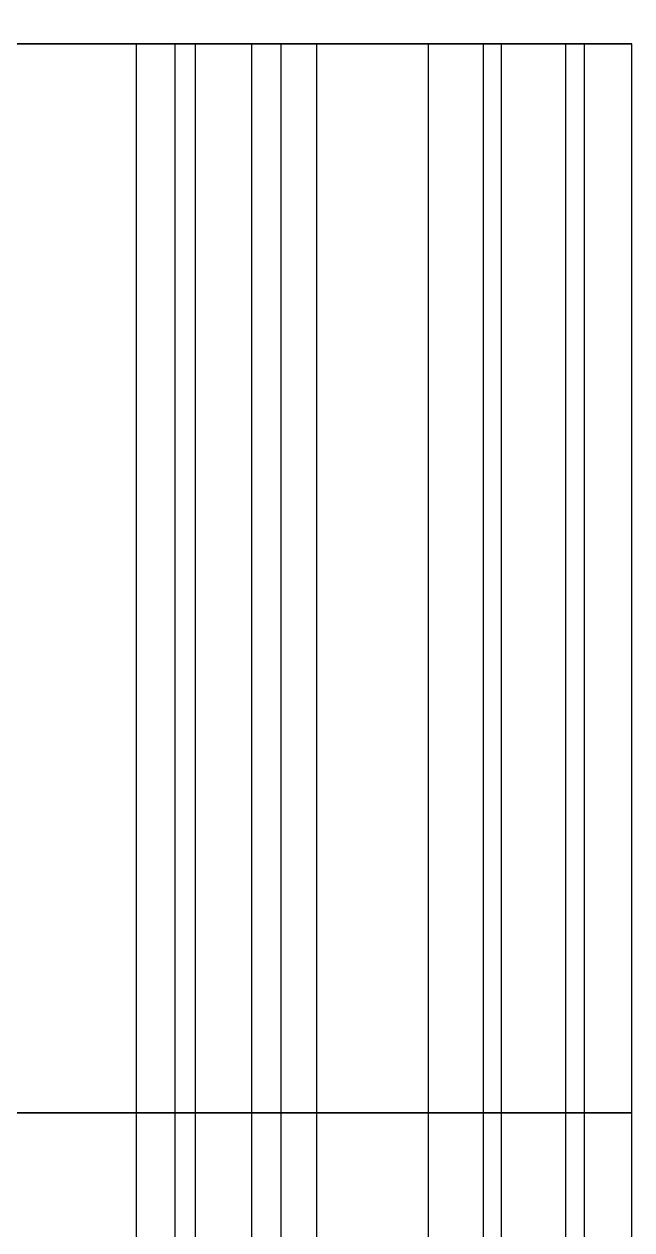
# Model space of a CAD drawing. Extents: x -60 to 60, y 140 to 264.
# Drawn here: x -52.228 to -50.523, y 197.172 to 200.555 of the extents above; entities that cross this region are included whole.
import ezdxf

# ---------------------------------------------------------------- set-up
doc = ezdxf.new("R2010")
doc.units = 0
doc.layers.add('Cut051011', color=7, linetype='CONTINUOUS')

msp = doc.modelspace()

# ---------------------------------------------------------------- linework, layer by layer
at = {"layer": 'Cut051011'}
for p, q in [((-51.9129, 197.5, 577.433), (-51.9129, 200.5, 577.433)), ((-51.9129, 197.5, 577.433), (-51.9129, 200.5, 577.433)), ((-51.9129, 197.5, 622.567), (-51.9129, 200.5, 622.567)), ((-51.9129, 197.5, 622.567), (-51.9129, 200.5, 622.567)), ((-51.8043, 197.5, 576.124), (-51.8043, 200.5, 576.124)), ((-51.8043, 197.5, 576.124), (-51.8043, 200.5, 576.124)), ((-51.8043, 197.5, 623.876), (-51.8043, 200.5, 623.876)), ((-51.8043, 197.5, 623.876), (-51.8043, 200.5, 623.876)), ((-51.7469, 197.5, 576.314), (-51.7469, 200.5, 576.314)), ((-51.7469, 197.5, 576.314), (-51.7469, 200.5, 576.314)), ((-51.7469, 197.5, 623.686), (-51.7469, 200.5, 623.686)), ((-51.7469, 197.5, 623.686), (-51.7469, 200.5, 623.686)), ((-51.5895, 197.5, 575.663), (-51.5895, 200.5, 575.663)), ((-51.5895, 197.5, 575.663), (-51.5895, 200.5, 575.663)), ((-51.5895, 197.5, 624.337), (-51.5895, 200.5, 624.337)), ((-51.5895, 197.5, 624.337), (-51.5895, 200.5, 624.337)), ((-51.507, 197.5, 576.522), (-51.507, 200.5, 576.522)), ((-51.507, 197.5, 576.522), (-51.507, 200.5, 576.522)), ((-51.507, 197.5, 623.478), (-51.507, 200.5, 623.478)), ((-51.507, 197.5, 623.478), (-51.507, 200.5, 623.478)), ((-51.4069, 197.5, 575.585), (-51.4069, 200.5, 575.585)), ((-51.4069, 197.5, 575.585), (-51.4069, 200.5, 575.585)), ((-51.4069, 197.5, 624.415), (-51.4069, 200.5, 624.415)), ((-51.4069, 197.5, 624.415), (-51.4069, 200.5, 624.415)), ((-51.0937, 197.5, 575.635), (-51.0937, 200.5, 575.635)), ((-51.0937, 197.5, 575.635), (-51.0937, 200.5, 575.635)), ((-51.0937, 197.5, 624.365), (-51.0937, 200.5, 624.365)), ((-51.0937, 197.5, 624.365), (-51.0937, 200.5, 624.365)), ((-50.9394, 197.5, 574.33), (-50.9394, 200.5, 574.33)), ((-50.9394, 197.5, 574.33), (-50.9394, 200.5, 574.33)), ((-50.9394, 197.5, 625.67), (-50.9394, 200.5, 625.67)), ((-50.9394, 197.5, 625.67), (-50.9394, 200.5, 625.67)), ((-50.8888, 197.5, 574.522), (-50.8888, 200.5, 574.522)), ((-50.8888, 197.5, 574.522), (-50.8888, 200.5, 574.522)), ((-50.8888, 197.5, 625.478), (-50.8888, 200.5, 625.478)), ((-50.8888, 197.5, 625.478), (-50.8888, 200.5, 625.478)), ((-50.7088, 197.5, 573.877), (-50.7088, 200.5, 573.877)), ((-50.7088, 197.5, 573.877), (-50.7088, 200.5, 573.877)), ((-50.7088, 197.5, 626.123), (-50.7088, 200.5, 626.123)), ((-50.7088, 197.5, 626.123), (-50.7088, 200.5, 626.123)), ((-50.6563, 197.5, 574.738), (-50.6563, 200.5, 574.738)), ((-50.6563, 197.5, 574.738), (-50.6563, 200.5, 574.738)), ((-50.6563, 197.5, 625.262), (-50.6563, 200.5, 625.262)), ((-50.6563, 197.5, 625.262), (-50.6563, 200.5, 625.262)), ((-50.5235, 197.5, 573.805), (-50.5235, 200.5, 573.805)), ((-50.5235, 197.5, 573.805), (-50.5235, 200.5, 573.805)), ((-50.5235, 197.5, 626.195), (-50.5235, 200.5, 626.195)), ((-50.5235, 197.5, 626.195), (-50.5235, 200.5, 626.195)), ((-51.9129, 194.5, 577.433), (-51.9129, 197.5, 577.433)), ((-51.9129, 194.5, 577.433), (-51.9129, 197.5, 577.433)), ((-51.9129, 194.5, 622.567), (-51.9129, 197.5, 622.567)), ((-51.9129, 194.5, 622.567), (-51.9129, 197.5, 622.567)), ((-51.8043, 194.5, 576.124), (-51.8043, 197.5, 576.124)), ((-51.8043, 194.5, 576.124), (-51.8043, 197.5, 576.124)), ((-51.8043, 194.5, 623.876), (-51.8043, 197.5, 623.876)), ((-51.8043, 194.5, 623.876), (-51.8043, 197.5, 623.876)), ((-51.7469, 194.5, 576.314), (-51.7469, 197.5, 576.314)), ((-51.7469, 194.5, 576.314), (-51.7469, 197.5, 576.314)), ((-51.7469, 194.5, 623.686), (-51.7469, 197.5, 623.686)), ((-51.7469, 194.5, 623.686), (-51.7469, 197.5, 623.686)), ((-51.5895, 194.5, 575.663), (-51.5895, 197.5, 575.663)), ((-51.5895, 194.5, 575.663), (-51.5895, 197.5, 575.663)), ((-51.5895, 194.5, 624.337), (-51.5895, 197.5, 624.337)), ((-51.5895, 194.5, 624.337), (-51.5895, 197.5, 624.337)), ((-51.507, 194.5, 576.522), (-51.507, 197.5, 576.522)), ((-51.507, 194.5, 576.522), (-51.507, 197.5, 576.522)), ((-51.507, 194.5, 623.478), (-51.507, 197.5, 623.478)), ((-51.507, 194.5, 623.478), (-51.507, 197.5, 623.478)), ((-51.4069, 194.5, 575.585), (-51.4069, 197.5, 575.585)), ((-51.4069, 194.5, 575.585), (-51.4069, 197.5, 575.585)), ((-51.4069, 194.5, 624.415), (-51.4069, 197.5, 624.415)), ((-51.4069, 194.5, 624.415), (-51.4069, 197.5, 624.415)), ((-51.0937, 194.5, 575.635), (-51.0937, 197.5, 575.635)), ((-51.0937, 194.5, 575.635), (-51.0937, 197.5, 575.635)), ((-51.0937, 194.5, 624.365), (-51.0937, 197.5, 624.365)), ((-51.0937, 194.5, 624.365), (-51.0937, 197.5, 624.365)), ((-50.9394, 194.5, 574.33), (-50.9394, 197.5, 574.33)), ((-50.9394, 194.5, 574.33), (-50.9394, 197.5, 574.33)), ((-50.9394, 194.5, 625.67), (-50.9394, 197.5, 625.67)), ((-50.9394, 194.5, 625.67), (-50.9394, 197.5, 625.67)), ((-50.8888, 194.5, 574.522), (-50.8888, 197.5, 574.522)), ((-50.8888, 194.5, 574.522), (-50.8888, 197.5, 574.522)), ((-50.8888, 194.5, 625.478), (-50.8888, 197.5, 625.478)), ((-50.8888, 194.5, 625.478), (-50.8888, 197.5, 625.478)), ((-50.7088, 194.5, 573.877), (-50.7088, 197.5, 573.877)), ((-50.7088, 194.5, 573.877), (-50.7088, 197.5, 573.877)), ((-50.7088, 194.5, 626.123), (-50.7088, 197.5, 626.123)), ((-50.7088, 194.5, 626.123), (-50.7088, 197.5, 626.123)), ((-50.6563, 194.5, 574.738), (-50.6563, 197.5, 574.738)), ((-50.6563, 194.5, 574.738), (-50.6563, 197.5, 574.738)), ((-50.6563, 194.5, 625.262), (-50.6563, 197.5, 625.262)), ((-50.6563, 194.5, 625.262), (-50.6563, 197.5, 625.262)), ((-50.5235, 194.5, 573.805), (-50.5235, 197.5, 573.805)), ((-50.5235, 194.5, 573.805), (-50.5235, 197.5, 573.805)), ((-50.5235, 194.5, 626.195), (-50.5235, 197.5, 626.195)), ((-50.5235, 194.5, 626.195), (-50.5235, 197.5, 626.195))]:
    msp.add_line(p, q, dxfattribs=at)
for centre in [(0, 203.5), (0, 203.5), (0, 200.5), (0, 200.5)]:
    msp.add_circle(centre, 60, dxfattribs=at)
for points, degree, knots in [([(-52.295, 200.5, 578.333), (-52.2395, 200.5, 578.395), (-52.1892, 200.5, 578.48), (-52.166, 200.5, 578.583), (-52.1422, 200.5, 578.685), (-52.1488, 200.5, 578.805), (-52.1928, 200.5, 578.913), (-52.2358, 200.5, 579.021), (-52.3145, 200.5, 579.112), (-52.4028, 200.5, 579.169), (-52.4912, 200.5, 579.227), (-52.5862, 200.5, 579.253), (-52.6688, 200.5, 579.258)], 3, [0, 0, 0, 0, 0.558599, 0.558599, 0.558599, 1.1172, 1.1172, 1.1172, 1.6758, 1.6758, 1.6758, 2.2344, 2.2344, 2.2344, 2.2344]), ([(-52.6688, 200.5, 620.742), (-52.5862, 200.5, 620.747), (-52.4912, 200.5, 620.773), (-52.4028, 200.5, 620.831), (-52.3145, 200.5, 620.888), (-52.2358, 200.5, 620.979), (-52.1928, 200.5, 621.087), (-52.1488, 200.5, 621.195), (-52.1422, 200.5, 621.315), (-52.166, 200.5, 621.417), (-52.1892, 200.5, 621.52), (-52.2395, 200.5, 621.605), (-52.295, 200.5, 621.667)], 3, [0, 0, 0, 0, 0.558599, 0.558599, 0.558599, 1.1172, 1.1172, 1.1172, 1.6758, 1.6758, 1.6758, 2.2344, 2.2344, 2.2344, 2.2344]), ([(-52.295, 200.5, 578.333), (-52.2395, 200.5, 578.395), (-52.1892, 200.5, 578.48), (-52.166, 200.5, 578.583), (-52.1422, 200.5, 578.685), (-52.1488, 200.5, 578.805), (-52.1928, 200.5, 578.913), (-52.2358, 200.5, 579.021), (-52.3145, 200.5, 579.112), (-52.4028, 200.5, 579.169), (-52.4912, 200.5, 579.227), (-52.5862, 200.5, 579.253), (-52.6688, 200.5, 579.258)], 3, [0, 0, 0, 0, 0.558599, 0.558599, 0.558599, 1.1172, 1.1172, 1.1172, 1.6758, 1.6758, 1.6758, 2.2344, 2.2344, 2.2344, 2.2344]), ([(-52.6688, 200.5, 620.742), (-52.5862, 200.5, 620.747), (-52.4912, 200.5, 620.773), (-52.4028, 200.5, 620.831), (-52.3145, 200.5, 620.888), (-52.2358, 200.5, 620.979), (-52.1928, 200.5, 621.087), (-52.1488, 200.5, 621.195), (-52.1422, 200.5, 621.315), (-52.166, 200.5, 621.417), (-52.1892, 200.5, 621.52), (-52.2395, 200.5, 621.605), (-52.295, 200.5, 621.667)], 3, [0, 0, 0, 0, 0.558599, 0.558599, 0.558599, 1.1172, 1.1172, 1.1172, 1.6758, 1.6758, 1.6758, 2.2344, 2.2344, 2.2344, 2.2344]), ([(-51.507, 200.5, 576.522), (-51.4537, 200.5, 576.585), (-51.4064, 200.5, 576.671), (-51.3868, 200.5, 576.775), (-51.3666, 200.5, 576.878), (-51.3774, 200.5, 576.998), (-51.4251, 200.5, 577.104), (-51.4718, 200.5, 577.21), (-51.5537, 200.5, 577.299), (-51.6439, 200.5, 577.353), (-51.7342, 200.5, 577.408), (-51.8301, 200.5, 577.43), (-51.9129, 200.5, 577.433)], 3, [0, 0, 0, 0, 0.558599, 0.558599, 0.558599, 1.1172, 1.1172, 1.1172, 1.6758, 1.6758, 1.6758, 2.2344, 2.2344, 2.2344, 2.2344]), ([(-51.9129, 200.5, 622.567), (-51.8301, 200.5, 622.57), (-51.7342, 200.5, 622.592), (-51.6439, 200.5, 622.647), (-51.5537, 200.5, 622.701), (-51.4718, 200.5, 622.79), (-51.4251, 200.5, 622.896), (-51.3774, 200.5, 623.002), (-51.3666, 200.5, 623.122), (-51.3868, 200.5, 623.225), (-51.4064, 200.5, 623.329), (-51.4537, 200.5, 623.415), (-51.507, 200.5, 623.478)], 3, [0, 0, 0, 0, 0.558599, 0.558599, 0.558599, 1.1172, 1.1172, 1.1172, 1.6758, 1.6758, 1.6758, 2.2344, 2.2344, 2.2344, 2.2344]), ([(-51.507, 200.5, 576.522), (-51.4537, 200.5, 576.585), (-51.4064, 200.5, 576.671), (-51.3868, 200.5, 576.775), (-51.3666, 200.5, 576.878), (-51.3774, 200.5, 576.998), (-51.4251, 200.5, 577.104), (-51.4718, 200.5, 577.21), (-51.5537, 200.5, 577.299), (-51.6439, 200.5, 577.353), (-51.7342, 200.5, 577.408), (-51.8301, 200.5, 577.43), (-51.9129, 200.5, 577.433)], 3, [0, 0, 0, 0, 0.558599, 0.558599, 0.558599, 1.1172, 1.1172, 1.1172, 1.6758, 1.6758, 1.6758, 2.2344, 2.2344, 2.2344, 2.2344]), ([(-51.9129, 200.5, 622.567), (-51.8301, 200.5, 622.57), (-51.7342, 200.5, 622.592), (-51.6439, 200.5, 622.647), (-51.5537, 200.5, 622.701), (-51.4718, 200.5, 622.79), (-51.4251, 200.5, 622.896), (-51.3774, 200.5, 623.002), (-51.3666, 200.5, 623.122), (-51.3868, 200.5, 623.225), (-51.4064, 200.5, 623.329), (-51.4537, 200.5, 623.415), (-51.507, 200.5, 623.478)], 3, [0, 0, 0, 0, 0.558599, 0.558599, 0.558599, 1.1172, 1.1172, 1.1172, 1.6758, 1.6758, 1.6758, 2.2344, 2.2344, 2.2344, 2.2344]), ([(-51.8043, 200.5, 576.124), (-51.827, 200.5, 576.172), (-51.8117, 200.5, 576.23), (-51.7924, 200.5, 576.286), (-51.7469, 200.5, 576.314)], 2, [0, 0, 0, 0.724386, 0.724386, 1.44877, 1.44877, 1.44877]), ([(-51.7469, 200.5, 623.686), (-51.7924, 200.5, 623.714), (-51.8117, 200.5, 623.77), (-51.827, 200.5, 623.828), (-51.8043, 200.5, 623.876)], 2, [0, 0, 0, 0.724386, 0.724386, 1.44877, 1.44877, 1.44877]), ([(-51.8043, 200.5, 576.124), (-51.827, 200.5, 576.172), (-51.8117, 200.5, 576.23), (-51.7924, 200.5, 576.286), (-51.7469, 200.5, 576.314)], 2, [0, 0, 0, 0.724386, 0.724386, 1.44877, 1.44877, 1.44877]), ([(-51.7469, 200.5, 623.686), (-51.7924, 200.5, 623.714), (-51.8117, 200.5, 623.77), (-51.827, 200.5, 623.828), (-51.8043, 200.5, 623.876)], 2, [0, 0, 0, 0.724386, 0.724386, 1.44877, 1.44877, 1.44877]), ([(-51.4069, 200.5, 575.585), (-51.4572, 200.5, 575.567), (-51.5131, 200.5, 575.589), (-51.5673, 200.5, 575.615), (-51.5895, 200.5, 575.663)], 2, [0, 0, 0, 0.724386, 0.724386, 1.44877, 1.44877, 1.44877]), ([(-51.5895, 200.5, 624.337), (-51.5673, 200.5, 624.385), (-51.5131, 200.5, 624.411), (-51.4572, 200.5, 624.433), (-51.4069, 200.5, 624.415)], 2, [0, 0, 0, 0.724386, 0.724386, 1.44877, 1.44877, 1.44877]), ([(-51.4069, 200.5, 575.585), (-51.4572, 200.5, 575.567), (-51.5131, 200.5, 575.589), (-51.5673, 200.5, 575.615), (-51.5895, 200.5, 575.663)], 2, [0, 0, 0, 0.724386, 0.724386, 1.44877, 1.44877, 1.44877]), ([(-51.5895, 200.5, 624.337), (-51.5673, 200.5, 624.385), (-51.5131, 200.5, 624.411), (-51.4572, 200.5, 624.433), (-51.4069, 200.5, 624.415)], 2, [0, 0, 0, 0.724386, 0.724386, 1.44877, 1.44877, 1.44877]), ([(-50.6563, 200.5, 574.738), (-50.6052, 200.5, 574.803), (-50.5609, 200.5, 574.891), (-50.5449, 200.5, 574.996), (-50.5284, 200.5, 575.1), (-50.5433, 200.5, 575.219), (-50.5947, 200.5, 575.323), (-50.6451, 200.5, 575.428), (-50.73, 200.5, 575.513), (-50.822, 200.5, 575.564), (-50.9143, 200.5, 575.616), (-51.0109, 200.5, 575.635), (-51.0937, 200.5, 575.635)], 3, [0, 0, 0, 0, 0.558599, 0.558599, 0.558599, 1.1172, 1.1172, 1.1172, 1.6758, 1.6758, 1.6758, 2.2344, 2.2344, 2.2344, 2.2344]), ([(-51.0937, 200.5, 624.365), (-51.0109, 200.5, 624.365), (-50.9143, 200.5, 624.384), (-50.822, 200.5, 624.436), (-50.73, 200.5, 624.487), (-50.6451, 200.5, 624.572), (-50.5947, 200.5, 624.677), (-50.5433, 200.5, 624.781), (-50.5284, 200.5, 624.9), (-50.5449, 200.5, 625.004), (-50.5609, 200.5, 625.109), (-50.6052, 200.5, 625.197), (-50.6563, 200.5, 625.262)], 3, [0, 0, 0, 0, 0.558599, 0.558599, 0.558599, 1.1172, 1.1172, 1.1172, 1.6758, 1.6758, 1.6758, 2.2344, 2.2344, 2.2344, 2.2344]), ([(-50.6563, 200.5, 574.738), (-50.6052, 200.5, 574.803), (-50.5609, 200.5, 574.891), (-50.5449, 200.5, 574.996), (-50.5284, 200.5, 575.1), (-50.5433, 200.5, 575.219), (-50.5947, 200.5, 575.323), (-50.6451, 200.5, 575.428), (-50.73, 200.5, 575.513), (-50.822, 200.5, 575.564), (-50.9143, 200.5, 575.616), (-51.0109, 200.5, 575.635), (-51.0937, 200.5, 575.635)], 3, [0, 0, 0, 0, 0.558599, 0.558599, 0.558599, 1.1172, 1.1172, 1.1172, 1.6758, 1.6758, 1.6758, 2.2344, 2.2344, 2.2344, 2.2344]), ([(-51.0937, 200.5, 624.365), (-51.0109, 200.5, 624.365), (-50.9143, 200.5, 624.384), (-50.822, 200.5, 624.436), (-50.73, 200.5, 624.487), (-50.6451, 200.5, 624.572), (-50.5947, 200.5, 624.677), (-50.5433, 200.5, 624.781), (-50.5284, 200.5, 624.9), (-50.5449, 200.5, 625.004), (-50.5609, 200.5, 625.109), (-50.6052, 200.5, 625.197), (-50.6563, 200.5, 625.262)], 3, [0, 0, 0, 0, 0.558599, 0.558599, 0.558599, 1.1172, 1.1172, 1.1172, 1.6758, 1.6758, 1.6758, 2.2344, 2.2344, 2.2344, 2.2344]), ([(-50.9394, 200.5, 574.33), (-50.9639, 200.5, 574.377), (-50.9505, 200.5, 574.436), (-50.9333, 200.5, 574.493), (-50.8888, 200.5, 574.522)], 2, [0, 0, 0, 0.724386, 0.724386, 1.44877, 1.44877, 1.44877]), ([(-50.8888, 200.5, 625.478), (-50.9333, 200.5, 625.507), (-50.9505, 200.5, 625.564), (-50.9639, 200.5, 625.623), (-50.9394, 200.5, 625.67)], 2, [0, 0, 0, 0.724386, 0.724386, 1.44877, 1.44877, 1.44877]), ([(-50.9394, 200.5, 574.33), (-50.9639, 200.5, 574.377), (-50.9505, 200.5, 574.436), (-50.9333, 200.5, 574.493), (-50.8888, 200.5, 574.522)], 2, [0, 0, 0, 0.724386, 0.724386, 1.44877, 1.44877, 1.44877]), ([(-50.8888, 200.5, 625.478), (-50.9333, 200.5, 625.507), (-50.9505, 200.5, 625.564), (-50.9639, 200.5, 625.623), (-50.9394, 200.5, 625.67)], 2, [0, 0, 0, 0.724386, 0.724386, 1.44877, 1.44877, 1.44877]), ([(-50.5235, 200.5, 573.805), (-50.5731, 200.5, 573.787), (-50.6297, 200.5, 573.806), (-50.6849, 200.5, 573.83), (-50.7088, 200.5, 573.877)], 2, [0, 0, 0, 0.724386, 0.724386, 1.44877, 1.44877, 1.44877]), ([(-50.7088, 200.5, 626.123), (-50.6849, 200.5, 626.17), (-50.6297, 200.5, 626.194), (-50.5731, 200.5, 626.213), (-50.5235, 200.5, 626.195)], 2, [0, 0, 0, 0.724386, 0.724386, 1.44877, 1.44877, 1.44877]), ([(-50.5235, 200.5, 573.805), (-50.5731, 200.5, 573.787), (-50.6297, 200.5, 573.806), (-50.6849, 200.5, 573.83), (-50.7088, 200.5, 573.877)], 2, [0, 0, 0, 0.724386, 0.724386, 1.44877, 1.44877, 1.44877]), ([(-50.7088, 200.5, 626.123), (-50.6849, 200.5, 626.17), (-50.6297, 200.5, 626.194), (-50.5731, 200.5, 626.213), (-50.5235, 200.5, 626.195)], 2, [0, 0, 0, 0.724386, 0.724386, 1.44877, 1.44877, 1.44877]), ([(-52.295, 197.5, 578.333), (-52.2395, 197.5, 578.395), (-52.1892, 197.5, 578.48), (-52.166, 197.5, 578.583), (-52.1422, 197.5, 578.685), (-52.1488, 197.5, 578.805), (-52.1928, 197.5, 578.913), (-52.2358, 197.5, 579.021), (-52.3145, 197.5, 579.112), (-52.4028, 197.5, 579.169), (-52.4912, 197.5, 579.227), (-52.5862, 197.5, 579.253), (-52.6688, 197.5, 579.258)], 3, [0, 0, 0, 0, 0.558599, 0.558599, 0.558599, 1.1172, 1.1172, 1.1172, 1.6758, 1.6758, 1.6758, 2.2344, 2.2344, 2.2344, 2.2344]), ([(-52.6688, 197.5, 620.742), (-52.5862, 197.5, 620.747), (-52.4912, 197.5, 620.773), (-52.4028, 197.5, 620.831), (-52.3145, 197.5, 620.888), (-52.2358, 197.5, 620.979), (-52.1928, 197.5, 621.087), (-52.1488, 197.5, 621.195), (-52.1422, 197.5, 621.315), (-52.166, 197.5, 621.417), (-52.1892, 197.5, 621.52), (-52.2395, 197.5, 621.605), (-52.295, 197.5, 621.667)], 3, [0, 0, 0, 0, 0.558599, 0.558599, 0.558599, 1.1172, 1.1172, 1.1172, 1.6758, 1.6758, 1.6758, 2.2344, 2.2344, 2.2344, 2.2344]), ([(-52.295, 197.5, 578.333), (-52.2395, 197.5, 578.395), (-52.1892, 197.5, 578.48), (-52.166, 197.5, 578.583), (-52.1422, 197.5, 578.685), (-52.1488, 197.5, 578.805), (-52.1928, 197.5, 578.913), (-52.2358, 197.5, 579.021), (-52.3145, 197.5, 579.112), (-52.4028, 197.5, 579.169), (-52.4912, 197.5, 579.227), (-52.5862, 197.5, 579.253), (-52.6688, 197.5, 579.258)], 3, [0, 0, 0, 0, 0.558599, 0.558599, 0.558599, 1.1172, 1.1172, 1.1172, 1.6758, 1.6758, 1.6758, 2.2344, 2.2344, 2.2344, 2.2344]), ([(-52.6688, 197.5, 620.742), (-52.5862, 197.5, 620.747), (-52.4912, 197.5, 620.773), (-52.4028, 197.5, 620.831), (-52.3145, 197.5, 620.888), (-52.2358, 197.5, 620.979), (-52.1928, 197.5, 621.087), (-52.1488, 197.5, 621.195), (-52.1422, 197.5, 621.315), (-52.166, 197.5, 621.417), (-52.1892, 197.5, 621.52), (-52.2395, 197.5, 621.605), (-52.295, 197.5, 621.667)], 3, [0, 0, 0, 0, 0.558599, 0.558599, 0.558599, 1.1172, 1.1172, 1.1172, 1.6758, 1.6758, 1.6758, 2.2344, 2.2344, 2.2344, 2.2344]), ([(-52.295, 197.5, 578.333), (-52.2395, 197.5, 578.395), (-52.1892, 197.5, 578.48), (-52.166, 197.5, 578.583), (-52.1422, 197.5, 578.685), (-52.1488, 197.5, 578.805), (-52.1928, 197.5, 578.913), (-52.2358, 197.5, 579.021), (-52.3145, 197.5, 579.112), (-52.4028, 197.5, 579.169), (-52.4912, 197.5, 579.227), (-52.5862, 197.5, 579.253), (-52.6688, 197.5, 579.258)], 3, [0, 0, 0, 0, 0.558599, 0.558599, 0.558599, 1.1172, 1.1172, 1.1172, 1.6758, 1.6758, 1.6758, 2.2344, 2.2344, 2.2344, 2.2344]), ([(-52.6688, 197.5, 620.742), (-52.5862, 197.5, 620.747), (-52.4912, 197.5, 620.773), (-52.4028, 197.5, 620.831), (-52.3145, 197.5, 620.888), (-52.2358, 197.5, 620.979), (-52.1928, 197.5, 621.087), (-52.1488, 197.5, 621.195), (-52.1422, 197.5, 621.315), (-52.166, 197.5, 621.417), (-52.1892, 197.5, 621.52), (-52.2395, 197.5, 621.605), (-52.295, 197.5, 621.667)], 3, [0, 0, 0, 0, 0.558599, 0.558599, 0.558599, 1.1172, 1.1172, 1.1172, 1.6758, 1.6758, 1.6758, 2.2344, 2.2344, 2.2344, 2.2344]), ([(-52.295, 197.5, 578.333), (-52.2395, 197.5, 578.395), (-52.1892, 197.5, 578.48), (-52.166, 197.5, 578.583), (-52.1422, 197.5, 578.685), (-52.1488, 197.5, 578.805), (-52.1928, 197.5, 578.913), (-52.2358, 197.5, 579.021), (-52.3145, 197.5, 579.112), (-52.4028, 197.5, 579.169), (-52.4912, 197.5, 579.227), (-52.5862, 197.5, 579.253), (-52.6688, 197.5, 579.258)], 3, [0, 0, 0, 0, 0.558599, 0.558599, 0.558599, 1.1172, 1.1172, 1.1172, 1.6758, 1.6758, 1.6758, 2.2344, 2.2344, 2.2344, 2.2344]), ([(-52.6688, 197.5, 620.742), (-52.5862, 197.5, 620.747), (-52.4912, 197.5, 620.773), (-52.4028, 197.5, 620.831), (-52.3145, 197.5, 620.888), (-52.2358, 197.5, 620.979), (-52.1928, 197.5, 621.087), (-52.1488, 197.5, 621.195), (-52.1422, 197.5, 621.315), (-52.166, 197.5, 621.417), (-52.1892, 197.5, 621.52), (-52.2395, 197.5, 621.605), (-52.295, 197.5, 621.667)], 3, [0, 0, 0, 0, 0.558599, 0.558599, 0.558599, 1.1172, 1.1172, 1.1172, 1.6758, 1.6758, 1.6758, 2.2344, 2.2344, 2.2344, 2.2344]), ([(-51.507, 197.5, 576.522), (-51.4537, 197.5, 576.585), (-51.4064, 197.5, 576.671), (-51.3868, 197.5, 576.775), (-51.3666, 197.5, 576.878), (-51.3774, 197.5, 576.998), (-51.4251, 197.5, 577.104), (-51.4718, 197.5, 577.21), (-51.5537, 197.5, 577.299), (-51.6439, 197.5, 577.353), (-51.7342, 197.5, 577.408), (-51.8301, 197.5, 577.43), (-51.9129, 197.5, 577.433)], 3, [0, 0, 0, 0, 0.558599, 0.558599, 0.558599, 1.1172, 1.1172, 1.1172, 1.6758, 1.6758, 1.6758, 2.2344, 2.2344, 2.2344, 2.2344]), ([(-51.9129, 197.5, 622.567), (-51.8301, 197.5, 622.57), (-51.7342, 197.5, 622.592), (-51.6439, 197.5, 622.647), (-51.5537, 197.5, 622.701), (-51.4718, 197.5, 622.79), (-51.4251, 197.5, 622.896), (-51.3774, 197.5, 623.002), (-51.3666, 197.5, 623.122), (-51.3868, 197.5, 623.225), (-51.4064, 197.5, 623.329), (-51.4537, 197.5, 623.415), (-51.507, 197.5, 623.478)], 3, [0, 0, 0, 0, 0.558599, 0.558599, 0.558599, 1.1172, 1.1172, 1.1172, 1.6758, 1.6758, 1.6758, 2.2344, 2.2344, 2.2344, 2.2344]), ([(-51.507, 197.5, 576.522), (-51.4537, 197.5, 576.585), (-51.4064, 197.5, 576.671), (-51.3868, 197.5, 576.775), (-51.3666, 197.5, 576.878), (-51.3774, 197.5, 576.998), (-51.4251, 197.5, 577.104), (-51.4718, 197.5, 577.21), (-51.5537, 197.5, 577.299), (-51.6439, 197.5, 577.353), (-51.7342, 197.5, 577.408), (-51.8301, 197.5, 577.43), (-51.9129, 197.5, 577.433)], 3, [0, 0, 0, 0, 0.558599, 0.558599, 0.558599, 1.1172, 1.1172, 1.1172, 1.6758, 1.6758, 1.6758, 2.2344, 2.2344, 2.2344, 2.2344]), ([(-51.9129, 197.5, 622.567), (-51.8301, 197.5, 622.57), (-51.7342, 197.5, 622.592), (-51.6439, 197.5, 622.647), (-51.5537, 197.5, 622.701), (-51.4718, 197.5, 622.79), (-51.4251, 197.5, 622.896), (-51.3774, 197.5, 623.002), (-51.3666, 197.5, 623.122), (-51.3868, 197.5, 623.225), (-51.4064, 197.5, 623.329), (-51.4537, 197.5, 623.415), (-51.507, 197.5, 623.478)], 3, [0, 0, 0, 0, 0.558599, 0.558599, 0.558599, 1.1172, 1.1172, 1.1172, 1.6758, 1.6758, 1.6758, 2.2344, 2.2344, 2.2344, 2.2344]), ([(-51.507, 197.5, 576.522), (-51.4537, 197.5, 576.585), (-51.4064, 197.5, 576.671), (-51.3868, 197.5, 576.775), (-51.3666, 197.5, 576.878), (-51.3774, 197.5, 576.998), (-51.4251, 197.5, 577.104), (-51.4718, 197.5, 577.21), (-51.5537, 197.5, 577.299), (-51.6439, 197.5, 577.353), (-51.7342, 197.5, 577.408), (-51.8301, 197.5, 577.43), (-51.9129, 197.5, 577.433)], 3, [0, 0, 0, 0, 0.558599, 0.558599, 0.558599, 1.1172, 1.1172, 1.1172, 1.6758, 1.6758, 1.6758, 2.2344, 2.2344, 2.2344, 2.2344]), ([(-51.9129, 197.5, 622.567), (-51.8301, 197.5, 622.57), (-51.7342, 197.5, 622.592), (-51.6439, 197.5, 622.647), (-51.5537, 197.5, 622.701), (-51.4718, 197.5, 622.79), (-51.4251, 197.5, 622.896), (-51.3774, 197.5, 623.002), (-51.3666, 197.5, 623.122), (-51.3868, 197.5, 623.225), (-51.4064, 197.5, 623.329), (-51.4537, 197.5, 623.415), (-51.507, 197.5, 623.478)], 3, [0, 0, 0, 0, 0.558599, 0.558599, 0.558599, 1.1172, 1.1172, 1.1172, 1.6758, 1.6758, 1.6758, 2.2344, 2.2344, 2.2344, 2.2344]), ([(-51.507, 197.5, 576.522), (-51.4537, 197.5, 576.585), (-51.4064, 197.5, 576.671), (-51.3868, 197.5, 576.775), (-51.3666, 197.5, 576.878), (-51.3774, 197.5, 576.998), (-51.4251, 197.5, 577.104), (-51.4718, 197.5, 577.21), (-51.5537, 197.5, 577.299), (-51.6439, 197.5, 577.353), (-51.7342, 197.5, 577.408), (-51.8301, 197.5, 577.43), (-51.9129, 197.5, 577.433)], 3, [0, 0, 0, 0, 0.558599, 0.558599, 0.558599, 1.1172, 1.1172, 1.1172, 1.6758, 1.6758, 1.6758, 2.2344, 2.2344, 2.2344, 2.2344]), ([(-51.9129, 197.5, 622.567), (-51.8301, 197.5, 622.57), (-51.7342, 197.5, 622.592), (-51.6439, 197.5, 622.647), (-51.5537, 197.5, 622.701), (-51.4718, 197.5, 622.79), (-51.4251, 197.5, 622.896), (-51.3774, 197.5, 623.002), (-51.3666, 197.5, 623.122), (-51.3868, 197.5, 623.225), (-51.4064, 197.5, 623.329), (-51.4537, 197.5, 623.415), (-51.507, 197.5, 623.478)], 3, [0, 0, 0, 0, 0.558599, 0.558599, 0.558599, 1.1172, 1.1172, 1.1172, 1.6758, 1.6758, 1.6758, 2.2344, 2.2344, 2.2344, 2.2344]), ([(-51.8043, 197.5, 576.124), (-51.827, 197.5, 576.172), (-51.8117, 197.5, 576.23), (-51.7924, 197.5, 576.286), (-51.7469, 197.5, 576.314)], 2, [0, 0, 0, 0.724386, 0.724386, 1.44877, 1.44877, 1.44877]), ([(-51.7469, 197.5, 623.686), (-51.7924, 197.5, 623.714), (-51.8117, 197.5, 623.77), (-51.827, 197.5, 623.828), (-51.8043, 197.5, 623.876)], 2, [0, 0, 0, 0.724386, 0.724386, 1.44877, 1.44877, 1.44877]), ([(-51.8043, 197.5, 576.124), (-51.827, 197.5, 576.172), (-51.8117, 197.5, 576.23), (-51.7924, 197.5, 576.286), (-51.7469, 197.5, 576.314)], 2, [0, 0, 0, 0.724386, 0.724386, 1.44877, 1.44877, 1.44877]), ([(-51.7469, 197.5, 623.686), (-51.7924, 197.5, 623.714), (-51.8117, 197.5, 623.77), (-51.827, 197.5, 623.828), (-51.8043, 197.5, 623.876)], 2, [0, 0, 0, 0.724386, 0.724386, 1.44877, 1.44877, 1.44877]), ([(-51.8043, 197.5, 576.124), (-51.827, 197.5, 576.172), (-51.8117, 197.5, 576.23), (-51.7924, 197.5, 576.286), (-51.7469, 197.5, 576.314)], 2, [0, 0, 0, 0.724386, 0.724386, 1.44877, 1.44877, 1.44877]), ([(-51.7469, 197.5, 623.686), (-51.7924, 197.5, 623.714), (-51.8117, 197.5, 623.77), (-51.827, 197.5, 623.828), (-51.8043, 197.5, 623.876)], 2, [0, 0, 0, 0.724386, 0.724386, 1.44877, 1.44877, 1.44877]), ([(-51.8043, 197.5, 576.124), (-51.827, 197.5, 576.172), (-51.8117, 197.5, 576.23), (-51.7924, 197.5, 576.286), (-51.7469, 197.5, 576.314)], 2, [0, 0, 0, 0.724386, 0.724386, 1.44877, 1.44877, 1.44877]), ([(-51.7469, 197.5, 623.686), (-51.7924, 197.5, 623.714), (-51.8117, 197.5, 623.77), (-51.827, 197.5, 623.828), (-51.8043, 197.5, 623.876)], 2, [0, 0, 0, 0.724386, 0.724386, 1.44877, 1.44877, 1.44877]), ([(-51.4069, 197.5, 575.585), (-51.4572, 197.5, 575.567), (-51.5131, 197.5, 575.589), (-51.5673, 197.5, 575.615), (-51.5895, 197.5, 575.663)], 2, [0, 0, 0, 0.724386, 0.724386, 1.44877, 1.44877, 1.44877]), ([(-51.5895, 197.5, 624.337), (-51.5673, 197.5, 624.385), (-51.5131, 197.5, 624.411), (-51.4572, 197.5, 624.433), (-51.4069, 197.5, 624.415)], 2, [0, 0, 0, 0.724386, 0.724386, 1.44877, 1.44877, 1.44877]), ([(-51.4069, 197.5, 575.585), (-51.4572, 197.5, 575.567), (-51.5131, 197.5, 575.589), (-51.5673, 197.5, 575.615), (-51.5895, 197.5, 575.663)], 2, [0, 0, 0, 0.724386, 0.724386, 1.44877, 1.44877, 1.44877]), ([(-51.5895, 197.5, 624.337), (-51.5673, 197.5, 624.385), (-51.5131, 197.5, 624.411), (-51.4572, 197.5, 624.433), (-51.4069, 197.5, 624.415)], 2, [0, 0, 0, 0.724386, 0.724386, 1.44877, 1.44877, 1.44877]), ([(-51.4069, 197.5, 575.585), (-51.4572, 197.5, 575.567), (-51.5131, 197.5, 575.589), (-51.5673, 197.5, 575.615), (-51.5895, 197.5, 575.663)], 2, [0, 0, 0, 0.724386, 0.724386, 1.44877, 1.44877, 1.44877]), ([(-51.5895, 197.5, 624.337), (-51.5673, 197.5, 624.385), (-51.5131, 197.5, 624.411), (-51.4572, 197.5, 624.433), (-51.4069, 197.5, 624.415)], 2, [0, 0, 0, 0.724386, 0.724386, 1.44877, 1.44877, 1.44877]), ([(-51.4069, 197.5, 575.585), (-51.4572, 197.5, 575.567), (-51.5131, 197.5, 575.589), (-51.5673, 197.5, 575.615), (-51.5895, 197.5, 575.663)], 2, [0, 0, 0, 0.724386, 0.724386, 1.44877, 1.44877, 1.44877]), ([(-51.5895, 197.5, 624.337), (-51.5673, 197.5, 624.385), (-51.5131, 197.5, 624.411), (-51.4572, 197.5, 624.433), (-51.4069, 197.5, 624.415)], 2, [0, 0, 0, 0.724386, 0.724386, 1.44877, 1.44877, 1.44877]), ([(-50.6563, 197.5, 574.738), (-50.6052, 197.5, 574.803), (-50.5609, 197.5, 574.891), (-50.5449, 197.5, 574.996), (-50.5284, 197.5, 575.1), (-50.5433, 197.5, 575.219), (-50.5947, 197.5, 575.323), (-50.6451, 197.5, 575.428), (-50.73, 197.5, 575.513), (-50.822, 197.5, 575.564), (-50.9143, 197.5, 575.616), (-51.0109, 197.5, 575.635), (-51.0937, 197.5, 575.635)], 3, [0, 0, 0, 0, 0.558599, 0.558599, 0.558599, 1.1172, 1.1172, 1.1172, 1.6758, 1.6758, 1.6758, 2.2344, 2.2344, 2.2344, 2.2344]), ([(-51.0937, 197.5, 624.365), (-51.0109, 197.5, 624.365), (-50.9143, 197.5, 624.384), (-50.822, 197.5, 624.436), (-50.73, 197.5, 624.487), (-50.6451, 197.5, 624.572), (-50.5947, 197.5, 624.677), (-50.5433, 197.5, 624.781), (-50.5284, 197.5, 624.9), (-50.5449, 197.5, 625.004), (-50.5609, 197.5, 625.109), (-50.6052, 197.5, 625.197), (-50.6563, 197.5, 625.262)], 3, [0, 0, 0, 0, 0.558599, 0.558599, 0.558599, 1.1172, 1.1172, 1.1172, 1.6758, 1.6758, 1.6758, 2.2344, 2.2344, 2.2344, 2.2344]), ([(-50.6563, 197.5, 574.738), (-50.6052, 197.5, 574.803), (-50.5609, 197.5, 574.891), (-50.5449, 197.5, 574.996), (-50.5284, 197.5, 575.1), (-50.5433, 197.5, 575.219), (-50.5947, 197.5, 575.323), (-50.6451, 197.5, 575.428), (-50.73, 197.5, 575.513), (-50.822, 197.5, 575.564), (-50.9143, 197.5, 575.616), (-51.0109, 197.5, 575.635), (-51.0937, 197.5, 575.635)], 3, [0, 0, 0, 0, 0.558599, 0.558599, 0.558599, 1.1172, 1.1172, 1.1172, 1.6758, 1.6758, 1.6758, 2.2344, 2.2344, 2.2344, 2.2344]), ([(-51.0937, 197.5, 624.365), (-51.0109, 197.5, 624.365), (-50.9143, 197.5, 624.384), (-50.822, 197.5, 624.436), (-50.73, 197.5, 624.487), (-50.6451, 197.5, 624.572), (-50.5947, 197.5, 624.677), (-50.5433, 197.5, 624.781), (-50.5284, 197.5, 624.9), (-50.5449, 197.5, 625.004), (-50.5609, 197.5, 625.109), (-50.6052, 197.5, 625.197), (-50.6563, 197.5, 625.262)], 3, [0, 0, 0, 0, 0.558599, 0.558599, 0.558599, 1.1172, 1.1172, 1.1172, 1.6758, 1.6758, 1.6758, 2.2344, 2.2344, 2.2344, 2.2344]), ([(-50.6563, 197.5, 574.738), (-50.6052, 197.5, 574.803), (-50.5609, 197.5, 574.891), (-50.5449, 197.5, 574.996), (-50.5284, 197.5, 575.1), (-50.5433, 197.5, 575.219), (-50.5947, 197.5, 575.323), (-50.6451, 197.5, 575.428), (-50.73, 197.5, 575.513), (-50.822, 197.5, 575.564), (-50.9143, 197.5, 575.616), (-51.0109, 197.5, 575.635), (-51.0937, 197.5, 575.635)], 3, [0, 0, 0, 0, 0.558599, 0.558599, 0.558599, 1.1172, 1.1172, 1.1172, 1.6758, 1.6758, 1.6758, 2.2344, 2.2344, 2.2344, 2.2344]), ([(-51.0937, 197.5, 624.365), (-51.0109, 197.5, 624.365), (-50.9143, 197.5, 624.384), (-50.822, 197.5, 624.436), (-50.73, 197.5, 624.487), (-50.6451, 197.5, 624.572), (-50.5947, 197.5, 624.677), (-50.5433, 197.5, 624.781), (-50.5284, 197.5, 624.9), (-50.5449, 197.5, 625.004), (-50.5609, 197.5, 625.109), (-50.6052, 197.5, 625.197), (-50.6563, 197.5, 625.262)], 3, [0, 0, 0, 0, 0.558599, 0.558599, 0.558599, 1.1172, 1.1172, 1.1172, 1.6758, 1.6758, 1.6758, 2.2344, 2.2344, 2.2344, 2.2344]), ([(-50.6563, 197.5, 574.738), (-50.6052, 197.5, 574.803), (-50.5609, 197.5, 574.891), (-50.5449, 197.5, 574.996), (-50.5284, 197.5, 575.1), (-50.5433, 197.5, 575.219), (-50.5947, 197.5, 575.323), (-50.6451, 197.5, 575.428), (-50.73, 197.5, 575.513), (-50.822, 197.5, 575.564), (-50.9143, 197.5, 575.616), (-51.0109, 197.5, 575.635), (-51.0937, 197.5, 575.635)], 3, [0, 0, 0, 0, 0.558599, 0.558599, 0.558599, 1.1172, 1.1172, 1.1172, 1.6758, 1.6758, 1.6758, 2.2344, 2.2344, 2.2344, 2.2344]), ([(-51.0937, 197.5, 624.365), (-51.0109, 197.5, 624.365), (-50.9143, 197.5, 624.384), (-50.822, 197.5, 624.436), (-50.73, 197.5, 624.487), (-50.6451, 197.5, 624.572), (-50.5947, 197.5, 624.677), (-50.5433, 197.5, 624.781), (-50.5284, 197.5, 624.9), (-50.5449, 197.5, 625.004), (-50.5609, 197.5, 625.109), (-50.6052, 197.5, 625.197), (-50.6563, 197.5, 625.262)], 3, [0, 0, 0, 0, 0.558599, 0.558599, 0.558599, 1.1172, 1.1172, 1.1172, 1.6758, 1.6758, 1.6758, 2.2344, 2.2344, 2.2344, 2.2344]), ([(-50.9394, 197.5, 574.33), (-50.9639, 197.5, 574.377), (-50.9505, 197.5, 574.436), (-50.9333, 197.5, 574.493), (-50.8888, 197.5, 574.522)], 2, [0, 0, 0, 0.724386, 0.724386, 1.44877, 1.44877, 1.44877]), ([(-50.8888, 197.5, 625.478), (-50.9333, 197.5, 625.507), (-50.9505, 197.5, 625.564), (-50.9639, 197.5, 625.623), (-50.9394, 197.5, 625.67)], 2, [0, 0, 0, 0.724386, 0.724386, 1.44877, 1.44877, 1.44877]), ([(-50.9394, 197.5, 574.33), (-50.9639, 197.5, 574.377), (-50.9505, 197.5, 574.436), (-50.9333, 197.5, 574.493), (-50.8888, 197.5, 574.522)], 2, [0, 0, 0, 0.724386, 0.724386, 1.44877, 1.44877, 1.44877]), ([(-50.8888, 197.5, 625.478), (-50.9333, 197.5, 625.507), (-50.9505, 197.5, 625.564), (-50.9639, 197.5, 625.623), (-50.9394, 197.5, 625.67)], 2, [0, 0, 0, 0.724386, 0.724386, 1.44877, 1.44877, 1.44877]), ([(-50.9394, 197.5, 574.33), (-50.9639, 197.5, 574.377), (-50.9505, 197.5, 574.436), (-50.9333, 197.5, 574.493), (-50.8888, 197.5, 574.522)], 2, [0, 0, 0, 0.724386, 0.724386, 1.44877, 1.44877, 1.44877]), ([(-50.8888, 197.5, 625.478), (-50.9333, 197.5, 625.507), (-50.9505, 197.5, 625.564), (-50.9639, 197.5, 625.623), (-50.9394, 197.5, 625.67)], 2, [0, 0, 0, 0.724386, 0.724386, 1.44877, 1.44877, 1.44877]), ([(-50.9394, 197.5, 574.33), (-50.9639, 197.5, 574.377), (-50.9505, 197.5, 574.436), (-50.9333, 197.5, 574.493), (-50.8888, 197.5, 574.522)], 2, [0, 0, 0, 0.724386, 0.724386, 1.44877, 1.44877, 1.44877]), ([(-50.8888, 197.5, 625.478), (-50.9333, 197.5, 625.507), (-50.9505, 197.5, 625.564), (-50.9639, 197.5, 625.623), (-50.9394, 197.5, 625.67)], 2, [0, 0, 0, 0.724386, 0.724386, 1.44877, 1.44877, 1.44877]), ([(-50.5235, 197.5, 573.805), (-50.5731, 197.5, 573.787), (-50.6297, 197.5, 573.806), (-50.6849, 197.5, 573.83), (-50.7088, 197.5, 573.877)], 2, [0, 0, 0, 0.724386, 0.724386, 1.44877, 1.44877, 1.44877]), ([(-50.7088, 197.5, 626.123), (-50.6849, 197.5, 626.17), (-50.6297, 197.5, 626.194), (-50.5731, 197.5, 626.213), (-50.5235, 197.5, 626.195)], 2, [0, 0, 0, 0.724386, 0.724386, 1.44877, 1.44877, 1.44877]), ([(-50.5235, 197.5, 573.805), (-50.5731, 197.5, 573.787), (-50.6297, 197.5, 573.806), (-50.6849, 197.5, 573.83), (-50.7088, 197.5, 573.877)], 2, [0, 0, 0, 0.724386, 0.724386, 1.44877, 1.44877, 1.44877]), ([(-50.7088, 197.5, 626.123), (-50.6849, 197.5, 626.17), (-50.6297, 197.5, 626.194), (-50.5731, 197.5, 626.213), (-50.5235, 197.5, 626.195)], 2, [0, 0, 0, 0.724386, 0.724386, 1.44877, 1.44877, 1.44877]), ([(-50.5235, 197.5, 573.805), (-50.5731, 197.5, 573.787), (-50.6297, 197.5, 573.806), (-50.6849, 197.5, 573.83), (-50.7088, 197.5, 573.877)], 2, [0, 0, 0, 0.724386, 0.724386, 1.44877, 1.44877, 1.44877]), ([(-50.7088, 197.5, 626.123), (-50.6849, 197.5, 626.17), (-50.6297, 197.5, 626.194), (-50.5731, 197.5, 626.213), (-50.5235, 197.5, 626.195)], 2, [0, 0, 0, 0.724386, 0.724386, 1.44877, 1.44877, 1.44877]), ([(-50.5235, 197.5, 573.805), (-50.5731, 197.5, 573.787), (-50.6297, 197.5, 573.806), (-50.6849, 197.5, 573.83), (-50.7088, 197.5, 573.877)], 2, [0, 0, 0, 0.724386, 0.724386, 1.44877, 1.44877, 1.44877]), ([(-50.7088, 197.5, 626.123), (-50.6849, 197.5, 626.17), (-50.6297, 197.5, 626.194), (-50.5731, 197.5, 626.213), (-50.5235, 197.5, 626.195)], 2, [0, 0, 0, 0.724386, 0.724386, 1.44877, 1.44877, 1.44877])]:
    msp.add_open_spline(points, degree=degree, knots=knots, dxfattribs=at)
for points, degree in [([(-51.9129, 200.5, 577.433), (-52.0734, 200.5, 577.438), (-52.2276, 200.5, 577.394)], 2), ([(-52.2276, 200.5, 622.606), (-52.0734, 200.5, 622.562), (-51.9129, 200.5, 622.567)], 2), ([(-51.9129, 200.5, 577.433), (-52.0734, 200.5, 577.438), (-52.2276, 200.5, 577.394)], 2), ([(-52.2276, 200.5, 622.606), (-52.0734, 200.5, 622.562), (-51.9129, 200.5, 622.567)], 2), ([(-51.5895, 200.5, 575.663), (-51.8043, 200.5, 576.124)], 1), ([(-51.8043, 200.5, 623.876), (-51.5895, 200.5, 624.337)], 1), ([(-51.5895, 200.5, 575.663), (-51.8043, 200.5, 576.124)], 1), ([(-51.8043, 200.5, 623.876), (-51.5895, 200.5, 624.337)], 1), ([(-51.7469, 200.5, 576.314), (-51.6104, 200.5, 576.399), (-51.507, 200.5, 576.522)], 2), ([(-51.507, 200.5, 623.478), (-51.6104, 200.5, 623.601), (-51.7469, 200.5, 623.686)], 2), ([(-51.7469, 200.5, 576.314), (-51.6104, 200.5, 576.399), (-51.507, 200.5, 576.522)], 2), ([(-51.507, 200.5, 623.478), (-51.6104, 200.5, 623.601), (-51.7469, 200.5, 623.686)], 2), ([(-51.0937, 200.5, 575.635), (-51.2543, 200.5, 575.635), (-51.4069, 200.5, 575.585)], 2), ([(-51.4069, 200.5, 624.415), (-51.2543, 200.5, 624.365), (-51.0937, 200.5, 624.365)], 2), ([(-51.0937, 200.5, 575.635), (-51.2543, 200.5, 575.635), (-51.4069, 200.5, 575.585)], 2), ([(-51.4069, 200.5, 624.415), (-51.2543, 200.5, 624.365), (-51.0937, 200.5, 624.365)], 2), ([(-50.7088, 200.5, 573.877), (-50.9394, 200.5, 574.33)], 1), ([(-50.9394, 200.5, 625.67), (-50.7088, 200.5, 626.123)], 1), ([(-50.7088, 200.5, 573.877), (-50.9394, 200.5, 574.33)], 1), ([(-50.9394, 200.5, 625.67), (-50.7088, 200.5, 626.123)], 1), ([(-50.8888, 200.5, 574.522), (-50.7553, 200.5, 574.612), (-50.6563, 200.5, 574.738)], 2), ([(-50.6563, 200.5, 625.262), (-50.7553, 200.5, 625.388), (-50.8888, 200.5, 625.478)], 2), ([(-50.8888, 200.5, 574.522), (-50.7553, 200.5, 574.612), (-50.6563, 200.5, 574.738)], 2), ([(-50.6563, 200.5, 625.262), (-50.7553, 200.5, 625.388), (-50.8888, 200.5, 625.478)], 2), ([(-51.9129, 197.5, 577.433), (-52.0734, 197.5, 577.438), (-52.2276, 197.5, 577.394)], 2), ([(-52.2276, 197.5, 622.606), (-52.0734, 197.5, 622.562), (-51.9129, 197.5, 622.567)], 2), ([(-51.9129, 197.5, 577.433), (-52.0734, 197.5, 577.438), (-52.2276, 197.5, 577.394)], 2), ([(-52.2276, 197.5, 622.606), (-52.0734, 197.5, 622.562), (-51.9129, 197.5, 622.567)], 2), ([(-51.9129, 197.5, 577.433), (-52.0734, 197.5, 577.438), (-52.2276, 197.5, 577.394)], 2), ([(-52.2276, 197.5, 622.606), (-52.0734, 197.5, 622.562), (-51.9129, 197.5, 622.567)], 2), ([(-51.9129, 197.5, 577.433), (-52.0734, 197.5, 577.438), (-52.2276, 197.5, 577.394)], 2), ([(-52.2276, 197.5, 622.606), (-52.0734, 197.5, 622.562), (-51.9129, 197.5, 622.567)], 2), ([(-51.5895, 197.5, 575.663), (-51.8043, 197.5, 576.124)], 1), ([(-51.8043, 197.5, 623.876), (-51.5895, 197.5, 624.337)], 1), ([(-51.5895, 197.5, 575.663), (-51.8043, 197.5, 576.124)], 1), ([(-51.8043, 197.5, 623.876), (-51.5895, 197.5, 624.337)], 1), ([(-51.5895, 197.5, 575.663), (-51.8043, 197.5, 576.124)], 1), ([(-51.8043, 197.5, 623.876), (-51.5895, 197.5, 624.337)], 1), ([(-51.5895, 197.5, 575.663), (-51.8043, 197.5, 576.124)], 1), ([(-51.8043, 197.5, 623.876), (-51.5895, 197.5, 624.337)], 1), ([(-51.7469, 197.5, 576.314), (-51.6104, 197.5, 576.399), (-51.507, 197.5, 576.522)], 2), ([(-51.507, 197.5, 623.478), (-51.6104, 197.5, 623.601), (-51.7469, 197.5, 623.686)], 2), ([(-51.7469, 197.5, 576.314), (-51.6104, 197.5, 576.399), (-51.507, 197.5, 576.522)], 2), ([(-51.507, 197.5, 623.478), (-51.6104, 197.5, 623.601), (-51.7469, 197.5, 623.686)], 2), ([(-51.7469, 197.5, 576.314), (-51.6104, 197.5, 576.399), (-51.507, 197.5, 576.522)], 2), ([(-51.507, 197.5, 623.478), (-51.6104, 197.5, 623.601), (-51.7469, 197.5, 623.686)], 2), ([(-51.7469, 197.5, 576.314), (-51.6104, 197.5, 576.399), (-51.507, 197.5, 576.522)], 2), ([(-51.507, 197.5, 623.478), (-51.6104, 197.5, 623.601), (-51.7469, 197.5, 623.686)], 2), ([(-51.0937, 197.5, 575.635), (-51.2543, 197.5, 575.635), (-51.4069, 197.5, 575.585)], 2), ([(-51.4069, 197.5, 624.415), (-51.2543, 197.5, 624.365), (-51.0937, 197.5, 624.365)], 2), ([(-51.0937, 197.5, 575.635), (-51.2543, 197.5, 575.635), (-51.4069, 197.5, 575.585)], 2), ([(-51.4069, 197.5, 624.415), (-51.2543, 197.5, 624.365), (-51.0937, 197.5, 624.365)], 2), ([(-51.0937, 197.5, 575.635), (-51.2543, 197.5, 575.635), (-51.4069, 197.5, 575.585)], 2), ([(-51.4069, 197.5, 624.415), (-51.2543, 197.5, 624.365), (-51.0937, 197.5, 624.365)], 2), ([(-51.0937, 197.5, 575.635), (-51.2543, 197.5, 575.635), (-51.4069, 197.5, 575.585)], 2), ([(-51.4069, 197.5, 624.415), (-51.2543, 197.5, 624.365), (-51.0937, 197.5, 624.365)], 2), ([(-50.7088, 197.5, 573.877), (-50.9394, 197.5, 574.33)], 1), ([(-50.9394, 197.5, 625.67), (-50.7088, 197.5, 626.123)], 1), ([(-50.7088, 197.5, 573.877), (-50.9394, 197.5, 574.33)], 1), ([(-50.9394, 197.5, 625.67), (-50.7088, 197.5, 626.123)], 1), ([(-50.7088, 197.5, 573.877), (-50.9394, 197.5, 574.33)], 1), ([(-50.9394, 197.5, 625.67), (-50.7088, 197.5, 626.123)], 1), ([(-50.7088, 197.5, 573.877), (-50.9394, 197.5, 574.33)], 1), ([(-50.9394, 197.5, 625.67), (-50.7088, 197.5, 626.123)], 1), ([(-50.8888, 197.5, 574.522), (-50.7553, 197.5, 574.612), (-50.6563, 197.5, 574.738)], 2), ([(-50.6563, 197.5, 625.262), (-50.7553, 197.5, 625.388), (-50.8888, 197.5, 625.478)], 2), ([(-50.8888, 197.5, 574.522), (-50.7553, 197.5, 574.612), (-50.6563, 197.5, 574.738)], 2), ([(-50.6563, 197.5, 625.262), (-50.7553, 197.5, 625.388), (-50.8888, 197.5, 625.478)], 2), ([(-50.8888, 197.5, 574.522), (-50.7553, 197.5, 574.612), (-50.6563, 197.5, 574.738)], 2), ([(-50.6563, 197.5, 625.262), (-50.7553, 197.5, 625.388), (-50.8888, 197.5, 625.478)], 2), ([(-50.8888, 197.5, 574.522), (-50.7553, 197.5, 574.612), (-50.6563, 197.5, 574.738)], 2), ([(-50.6563, 197.5, 625.262), (-50.7553, 197.5, 625.388), (-50.8888, 197.5, 625.478)], 2)]:
    msp.add_open_spline(points, degree=degree, dxfattribs=at)

doc.saveas('drawing.dxf')
